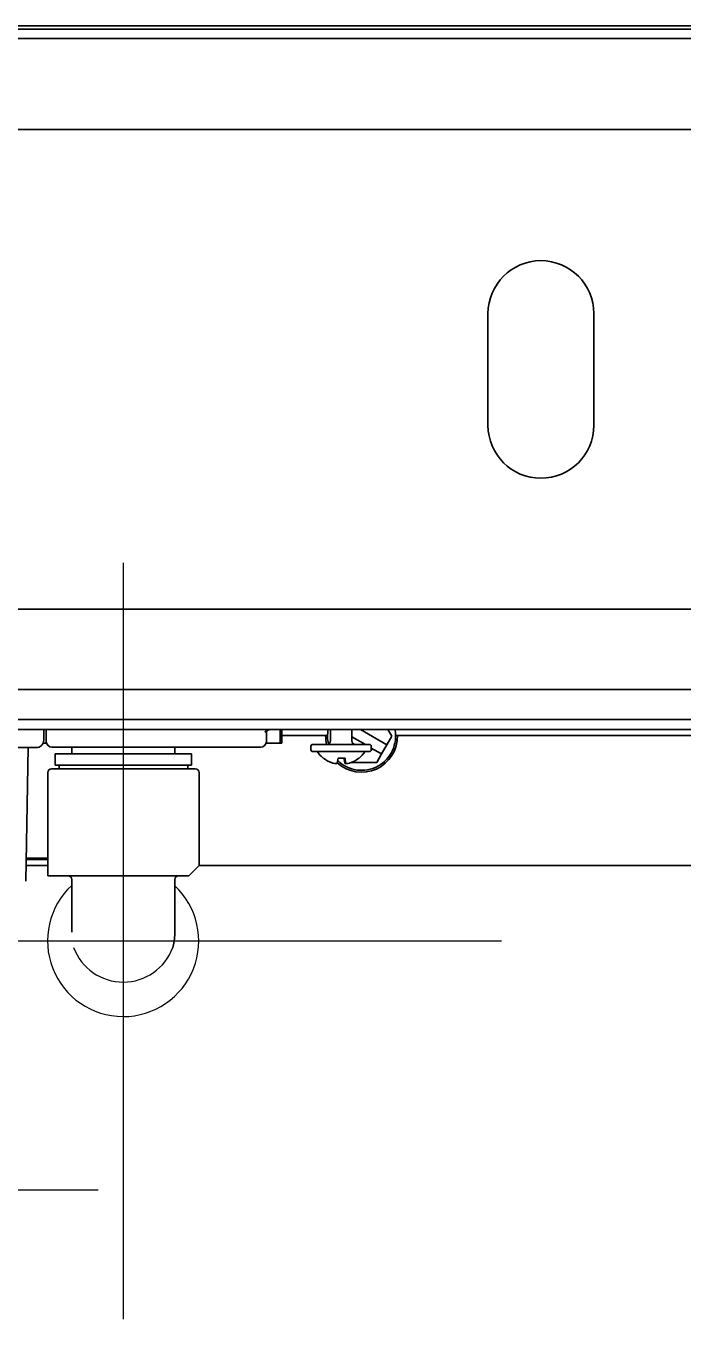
# Model space of a CAD drawing. Header units: inches. Extents: x 786 to 5593, y 691 to 5024.
# Drawn here: x 3524.3 to 3611.2, y 3793.2 to 3964.2 of the extents above; entities that cross this region are included whole.
import ezdxf

# ---------------------------------------------------------------- set-up
doc = ezdxf.new("R2010")
doc.units = ezdxf.units.IN
doc.layers.add('1', color=7, linetype='Continuous', true_color=0xffffff)

msp = doc.modelspace()

# ---------------------------------------------------------------- linework, layer by layer
at = {"color": 4}
for p, q in [((3537.17, 3893.23), (3537.17, 3793.23)), ((3487.17, 3843.23), (3587.17, 3843.23))]:
    msp.add_line(p, q, dxfattribs=at)
at = {"color": 6}
msp.add_line((3433.85, 3810.32), (3533.85, 3810.32), dxfattribs=at)
for centre, radius, start, end in [((3537.17, 3843.23), 10, 132.8436, 46.9023), ((3537.18, 3844.76), 6.98, 200.1021, 339.8979)]:
    msp.add_arc(centre, radius, start, end)
at = {"layer": '1', "color": 7, "linetype": 'Continuous', "lineweight": 35}
for p, q in [((4189.24, 3964.2), (3462.24, 3964.2)), ((4187.24, 3963.75), (3464.24, 3963.75)), ((4187.24, 3962.55), (3464.24, 3962.55)), ((3462.24, 3950.48), (4189.24, 3950.48)), ((3585.4, 3911.4), (3585.4, 3926.16)), ((3599.4, 3926.16), (3599.4, 3911.4)), ((3462.24, 3887.08), (4189.24, 3887.08)), ((4189.24, 3876.45), (3461.74, 3876.45)), ((4253.74, 3871.18), (3397.74, 3871.18)), ((3461.74, 3872.5), (4189.24, 3872.5)), ((3526.66, 3871.18), (3526.66, 3869.78)), ((3527, 3869.81), (3526.98, 3871.18)), ((3556.13, 3871.18), (3556.1, 3869.81)), ((3557.94, 3871.18), (3557.94, 3870.18)), ((3558.14, 3870.38), (3558.14, 3871.18)), ((3564.56, 3871.18), (3564.56, 3869.68)), ((3567.39, 3869.68), (3567.39, 3871.18)), ((3568.53, 3871.18), (3572.04, 3869.15)), ((3572.69, 3870.28), (3572.17, 3871.18)), ((3527.03, 3869.38), (3526.58, 3869.38)), ((3527.01, 3869.56), (3527, 3869.81)), ((3558.14, 3869.38), (3556.07, 3869.38)), ((3556.1, 3869.81), (3556.1, 3869.56)), ((3557.94, 3870.18), (3557.94, 3869.38)), ((3558.14, 3869.38), (3558.14, 3870.38)), ((3560.14, 3870.38), (3558.14, 3870.38)), ((3564.2, 3870.38), (3560.14, 3870.38)), ((3569.83, 3869.18), (3562.13, 3869.18)), ((3562.13, 3869.18), (3562.13, 3869.18)), ((3569.2, 3869.18), (3567.39, 3870.22)), ((3572.04, 3869.15), (3572.69, 3870.28)), ((3890.22, 3870.38), (3573.19, 3870.38)), ((3525.66, 3868.78), (3445.96, 3868.78)), ((3524.31, 3851.11), (3524.61, 3868.78)), ((3555.35, 3868.83), (3527.76, 3868.83)), ((3528.2, 3867.98), (3546.2, 3867.98)), ((3528.2, 3867.98), (3528.2, 3866.48)), ((3530.4, 3868.83), (3530.4, 3867.98)), ((3544, 3867.98), (3544, 3868.83)), ((3546.2, 3866.48), (3546.2, 3867.98)), ((3561.98, 3868.93), (3561.98, 3868.53)), ((3569.83, 3868.28), (3562.13, 3868.28)), ((3562.13, 3868.28), (3562.13, 3868.28)), ((3569.98, 3868.53), (3569.98, 3868.93)), ((3571.34, 3867.94), (3569.98, 3868.72)), ((3570.69, 3866.81), (3571.34, 3867.94)), ((3572.04, 3869.15), (3571.34, 3867.94)), ((3537.2, 3865.98), (3527.7, 3865.98)), ((3546.2, 3866.48), (3528.2, 3866.48)), ((3528.7, 3866.48), (3528.7, 3865.98)), ((3546.7, 3865.98), (3537.2, 3865.98)), ((3545.7, 3865.98), (3545.7, 3866.48)), ((3566.43, 3867.38), (3566.48, 3866.74)), ((3566.5, 3867.38), (3566.55, 3866.74)), ((3567.3, 3866.81), (3570.69, 3866.81)), ((3527.2, 3865.48), (3527.2, 3851.83)), ((3547.2, 3853.18), (3547.2, 3865.48)), ((3527.21, 3854.18), (3524.36, 3854.18)), ((3524.37, 3853.98), (3527.21, 3853.98)), ((3524.35, 3853.18), (3527.21, 3853.18)), ((3545.85, 3851.83), (3547.2, 3853.18)), ((3559.5, 3853.18), (3547.2, 3853.18)), ((3559.5, 3853.18), (3714.05, 3853.18)), ((3545.85, 3851.83), (3527.2, 3851.83)), ((3530.37, 3851.33), (3530.37, 3844.38)), ((3530.37, 3844.38), (3530.37, 3851.33)), ((3544, 3851.33), (3544, 3844.38)), ((3544, 3848.66), (3544, 3851.33)), ((3544, 3844.38), (3544, 3844.38))]:
    msp.add_line(p, q, dxfattribs=at)
for centre, radius, start, end in [((3592.4, 3926.16), 7, 0, 180), ((3592.4, 3911.4), 7, 180, 0), ((3553.64, 3875.28), 5, 296.5992, 304.9158), ((3568.69, 3870.28), 4.5, 168.4631, 193.2863), ((3568.69, 3870.28), 4.5, 225.54, 11.5369), ((3525.66, 3869.78), 1, 270, 0), ((3527.76, 3869.58), 0.75, 181, 270), ((3555.35, 3869.58), 0.75, 270, 359), ((3562.26, 3868.93), 0.283, 118.0725, 180), ((3568.69, 3870.28), 4.75, 178.7962, 193.3931), ((3564.06, 3869.68), 0.5, 270, 0), ((3568.69, 3870.28), 4.75, 227.5537, 1.2038), ((3567.89, 3869.68), 0.5, 180, 270), ((3569.7, 3868.93), 0.283, 0, 61.9275), ((3562.26, 3868.53), 0.283, 180, 241.9275), ((3565.98, 3870.28), 3.74, 212.3241, 230.6243), ((3565.98, 3870.28), 3.74, 309.3665, 327.6759), ((3569.7, 3868.53), 0.283, 298.0725, 0), ((3527.7, 3865.48), 0.5, 90, 180), ((3546.7, 3865.48), 0.5, 0, 90), ((3529.9, 3851.33), 0.5, 0, 90), ((3529.9, 3851.33), 0.5, 0, 90), ((3544.5, 3851.33), 0.5, 90, 180)]:
    msp.add_arc(centre, radius, start, end, dxfattribs=at)
for centre, major_axis, ratio, start_param, end_param in [((3553.39, 3875.78), (3.89, -3.89), 0.998783, 5.967357, 6.078404), ((3565.98, 3870.3), (3.65, -0.74), 0.997279, 4.242506, 4.615227), ((3565.74, 3870.33), (0.86, 3.59), 0.915338, 3.146889, 3.263755), ((3565.43, 3870.33), (0.39, 3.67), 0.44953, 3.283844, 3.400709), ((3565.68, 3870.3), (0.27, 3.72), 0.049459, 3.443122, 3.815843), ((3566.28, 3870.3), (0.27, -3.72), 0.049459, 5.608935, 5.981656), ((3566.52, 3870.33), (0.39, -3.67), 0.44953, 6.024068, 6.140934), ((3566.28, 3870.3), (0.27, -3.72), 0.014663, 0.29688, 0.669601), ((3566.54, 3870.33), (0.38, -3.67), 0.391513, 6.031434, 6.1483), ((3566.26, 3870.33), (0.76, -3.61), 0.888284, 6.193762, 6.310628), ((3565.99, 3870.3), (3.08, -2.11), 0.99616, 5.612445, 5.985167)]:
    msp.add_ellipse(centre, major_axis=major_axis, ratio=ratio, start_param=start_param, end_param=end_param, dxfattribs=at)
for points, knots in [([(3565.59, 3867.38), (3565.66, 3867.38), (3565.74, 3867.38), (3565.86, 3867.39), (3565.9, 3867.39), (3565.98, 3867.39), (3566.02, 3867.39), (3566.13, 3867.39), (3566.21, 3867.39), (3566.33, 3867.38), (3566.37, 3867.38), (3566.44, 3867.38), (3566.48, 3867.38), (3566.52, 3867.38)], [0, 0, 0, 0, 0.25, 0.25, 0.375, 0.375, 0.5, 0.5, 0.75, 0.75, 0.875, 0.875, 1, 1, 1, 1]), ([(3568.23, 3867.34), (3568.23, 3867.34), (3568.23, 3867.34), (3568.24, 3867.34), (3568.24, 3867.34), (3568.25, 3867.34), (3568.29, 3867.35), (3568.33, 3867.36), (3568.35, 3867.38), (3568.35, 3867.39)], [0, 0, 0, 0, 0.033866, 0.116784, 0.170281, 0.233273, 0.407021, 0.90538, 1, 1, 1, 1])]:
    msp.add_open_spline(points, degree=3, knots=knots, dxfattribs=at)
msp.add_rational_spline([(3543.74, 3842.36), (3543.91, 3843.03), (3544, 3843.7), (3544, 3844.38)], [1.07372332759, 1.09955824474, 1.13218317293, 1.17159811216], degree=3, dxfattribs=at)

doc.saveas('drawing.dxf')
